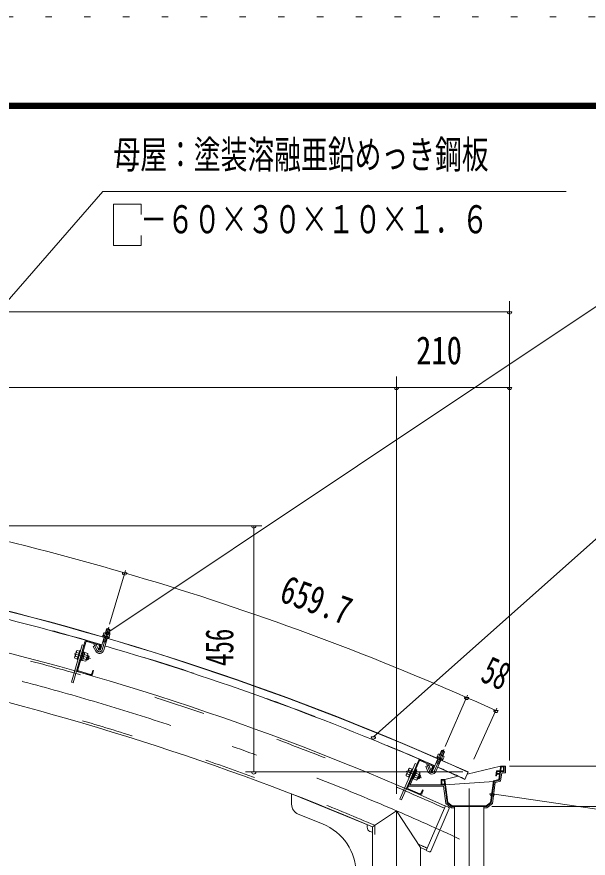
# Model space of a CAD drawing. Units: millimetres, scale not verified. Extents: x -25407 to 25413, y -10500 to 10500.
# Drawn here: x 18440 to 21091, y 6600 to 10500 of the extents above; entities that cross this region are included whole.
import ezdxf
from ezdxf.enums import TextEntityAlignment as Align

# ---------------------------------------------------------------- set-up
doc = ezdxf.new("R2010")
doc.units = ezdxf.units.MM
doc.header["$LTSCALE"] = 60
for name, pattern in [('USER2', [10, 4, -6]), ('USER3', [24, 12, -5, 2, -5]), ('USER4', [3, 0.5, -2.5])]:
    doc.linetypes.add(name, pattern=pattern)
for name, color, linetype, lineweight in [('0-6_2-02BOLD', 7, 'Continuous', 18), ('0-7_2-12HIDDEN', 3, 'USER2', 18), ('0-8_2-22CENTER', 3, 'USER3', 18), ('0-9_2-42THIN', 4, 'Continuous', 18), ('0-A_2-52DIM', 3, 'Continuous', 18), ('0-C_F-F1PAPER', 5, 'Continuous', 18), ('0-D_F-E_J_ADD', 5, 'USER4', 18)]:
    doc.layers.add(name, color=color, linetype=linetype, lineweight=lineweight)
doc.styles.add('ＭＳ ゴシック', font='')
doc.styles.get('ＭＳ ゴシック').set_extended_font_data('MS Gothic')

msp = doc.modelspace()

# ---------------------------------------------------------------- linework, layer by layer
at = {"layer": '0-6_2-02BOLD'}
for p, q in [((18871.01, 7659.32), (18869.31, 7662.42)), ((18764.66, 7604.61), (18821.4, 7588.43)), ((18822.49, 7592.28), (18765.75, 7608.45)), ((18844.85, 7623.34), (18828.7, 7568.09)), ((18838.55, 7626.49), (18839.68, 7630.33)), ((18854.08, 7601.44), (18839.68, 7605.65)), ((18843.1, 7563.89), (18859.25, 7619.13)), ((18847.65, 7631.9), (18850.81, 7642.69)), ((18864.66, 7638.63), (18861.51, 7627.85)), ((18743.51, 7588.8), (18694.17, 7415.7)), ((18759.71, 7601.86), (18722.98, 7472.99)), ((18751.2, 7586.61), (18743.51, 7588.8)), ((18823.33, 7566.05), (18827.99, 7582.39)), ((18723.39, 7532.79), (18711.84, 7536.08)), ((18728.53, 7550.84), (18716.98, 7554.13)), ((18743.82, 7531.52), (18750, 7534.96)), ((18745.19, 7536.33), (18751.37, 7539.77)), ((18750.54, 7555.08), (18755.35, 7553.71)), ((18752.57, 7543.98), (18766.53, 7540)), ((18768.37, 7540.12), (18773.18, 7538.75)), ((18739.37, 7515.89), (18735.52, 7516.99)), ((18761.38, 7521.96), (18747.43, 7525.94)), ((18772.33, 7522.09), (18767.7, 7519.52)), ((18781.37, 7448.03), (18724.63, 7464.2)), ((18725.73, 7468.05), (18782.47, 7451.87)), ((20370.6, 7008.09), (20393.72, 7060.8)), ((20402.11, 7079.22), (20397.6, 7068.93)), ((20410.81, 7063.13), (20415.33, 7073.42)), ((20416.1, 7074.46), (20424.28, 7093.12)), ((20253.54, 6927.36), (20306.52, 7050.44)), ((20311.78, 7052.53), (20365.97, 7029.2)), ((20367.55, 7032.87), (20313.36, 7056.2)), ((20361.34, 7008.33), (20368.06, 7023.94)), ((20407.46, 7054.77), (20384.34, 7002.07)), ((20386.32, 7043.92), (20400.05, 7037.89)), ((20261.62, 6986.61), (20250.59, 6991.36)), ((20269.04, 7003.84), (20258.01, 7008.59)), ((20288.3, 6985.34), (20281.72, 6982.72)), ((20290.27, 6989.93), (20283.7, 6987.31)), ((20289.92, 7011.86), (20295.2, 7009.59)), ((20296.01, 7003.25), (20291.41, 7005.23)), ((20305.33, 6988.22), (20292.01, 6993.96)), ((20533.52, 6999.94), (20518.07, 6965.78)), ((20275.3, 6967.8), (20271.62, 6969.38)), ((20284.59, 6976.72), (20297.91, 6970.98)), ((20308.79, 6969.71), (20303.86, 6967.75)), ((20486.93, 6979.8), (20425.18, 6964.93)), ((20425.22, 6939.93), (20654.23, 6955.63)), ((20254.04, 6918.43), (20308.24, 6895.1)), ((20309.82, 6898.77), (20255.62, 6922.1)), ((20360.13, 6632.74), (20445.13, 6830.23)), ((20469.93, 6109.93), (20469.93, 6839.93)), ((20607.43, 6839.93), (20607.43, 6109.93)), ((19746.07, 6804.45), (19858.51, 6758.99)), ((20089.8, 6746.38), (20089.8, 6109.93)), ((20312.55, 6649.48), (20312.55, 6109.93))]:
    msp.add_line(p, q, dxfattribs=at)
for points in [[(18868.43, 7625.82), (18871.59, 7636.61), (18869.85, 7638.43), (18846.33, 7645.31), (18843.88, 7644.71), (18840.73, 7633.93)], [(18850.89, 7643.98), (18856.61, 7663.53), (18871.01, 7659.32), (18865.29, 7639.77)], [(18869.31, 7662.42), (18859.71, 7665.23), (18856.61, 7663.53)], [(18838.55, 7626.49), (18866.26, 7618.38), (18867.38, 7622.22)], [(18694.17, 7415.7), (18701.86, 7413.5), (18755.87, 7602.96)], [(18819.51, 7567.1), (18807.51, 7589.02), (18794.35, 7581.82), (18806.35, 7559.89)], [(18824.14, 7583.49), (18819.48, 7567.14), (18823.33, 7566.05)], [(18731.1, 7559.86), (18719.55, 7563.15), (18717.05, 7560.73), (18708.42, 7530.44), (18709.27, 7527.06), (18720.81, 7523.77)], [(18723.98, 7520.28), (18720.13, 7521.38), (18731.79, 7562.25), (18735.63, 7561.15)], [(18739.37, 7515.89), (18751.02, 7556.77), (18747.17, 7557.86)], [(18755.35, 7553.71), (18744.65, 7516.21), (18739.84, 7517.58)], [(18769.94, 7545.65), (18761.31, 7515.36), (18758.81, 7512.94), (18744.86, 7516.91)], [(18769.94, 7545.65), (18769.1, 7549.03), (18755.14, 7553)], [(18772.33, 7522.09), (18775.76, 7534.12), (18773.18, 7538.75), (18767.7, 7519.52), (18762.89, 7520.89)], [(18787.41, 7454.63), (18792.07, 7470.97), (18795.92, 7469.88), (18791.26, 7453.53)], [(20423, 7096.41), (20413.84, 7100.43), (20410.54, 7099.15), (20402.36, 7080.49)], [(20410.54, 7099.15), (20424.28, 7093.12), (20423, 7096.41)], [(20389.48, 7068.4), (20387.88, 7064.73), (20414.31, 7053.13), (20415.92, 7056.8)], [(20417.42, 7060.23), (20421.94, 7070.52), (20420.44, 7072.56), (20398.01, 7082.4), (20395.5, 7082.12), (20390.99, 7071.83)], [(20302.85, 7052.02), (20224.95, 6871.08), (20217.6, 6874.24), (20288.78, 7039.57), (20296.13, 7036.4)], [(20295.2, 7009.59), (20265.21, 6939.93), (20425.22, 6939.93), (20436.18, 6857.43), (20458.68, 6839.93), (20618.68, 6839.93), (20641.18, 6857.43), (20654.23, 6955.63), (20679.31, 6962.35), (20684.64, 7002.43), (20701.18, 7002.43), (20701.18, 7027.43)], [(20347.39, 7002.82), (20338.3, 7026.11), (20352.27, 7031.56), (20361.36, 7008.28)], [(20371.74, 7022.36), (20365.01, 7006.74), (20361.34, 7008.33)], [(20684.68, 7027.43), (20681.79, 7005.68), (20665.9, 7005.68), (20662.72, 6981.68), (20665.99, 6981.68), (20666.99, 6989.18), (20679.6, 6989.18), (20676.38, 6964.93), (20651.29, 6958.21), (20638.13, 6859.18), (20617.56, 6843.18), (20459.79, 6843.18), (20439.23, 6859.18), (20425.18, 6964.93), (20408.68, 6964.93), (20408.68, 6939.93)], [(20529, 6989.93), (20684.68, 7027.43), (20706.93, 7027.43), (20706.93, 6996.68), (20689.68, 6996.68), (20684.51, 6957.79), (20659.42, 6951.07), (20646.57, 6854.34), (20620.65, 6834.18), (20607.43, 6834.18)], [(20257.91, 6977.99), (20246.88, 6982.74), (20246.48, 6986.2), (20258.94, 7015.13), (20261.72, 7017.21), (20272.75, 7012.46)], [(20277.41, 7013.16), (20273.74, 7014.74), (20256.93, 6975.71), (20260.6, 6974.12)], [(20275.3, 6967.8), (20292.11, 7006.83), (20288.43, 7008.42)], [(20296.01, 7003.25), (20280.58, 6967.43), (20275.99, 6969.41)], [(20297, 6964.45), (20309.45, 6993.38), (20309.04, 6996.84), (20295.71, 7002.57)], [(20299.27, 6969.73), (20303.86, 6967.75), (20311.77, 6986.12), (20307.18, 6988.1)], [(20308.79, 6969.71), (20313.73, 6981.19), (20311.77, 6986.12)], [(20667.42, 6992.43), (20668.75, 7002.43), (20681.36, 7002.43)], [(20681.36, 7002.43), (20680.03, 6992.43), (20667.42, 6992.43)], [(20297, 6964.45), (20294.2, 6962.37), (20280.87, 6968.1)], [(20469.93, 6834.18), (20456.71, 6834.18), (20430.79, 6854.34), (20420.19, 6934.18), (20256.47, 6934.18)], [(20318.75, 6899.28), (20325.47, 6914.89), (20321.8, 6916.48), (20315.07, 6900.86)], [(20312.55, 6649.48), (20201.18, 6819.93), (20089.8, 6746.38), (19714.81, 6897.98), (19714.81, 6850.8)], [(20442.51, 6836.8), (20428.73, 6842.73), (20339.78, 6636.06), (20353.56, 6630.13)]]:
    msp.add_lwpolyline(points, dxfattribs=at)
for points in [[(18838.53, 7630.66), (18839.58, 7634.26), (18869.58, 7625.49), (18868.53, 7621.89)], [(20417.01, 7056.32), (20388.39, 7068.87), (20389.9, 7072.31), (20418.51, 7059.75)], [(20697.93, 7024.18), (20687.53, 7024.18), (20685.07, 7005.68), (20697.93, 7005.68)], [(20411.93, 6943.18), (20424.79, 6943.18), (20422.33, 6961.68), (20411.93, 6961.68)]]:
    msp.add_lwpolyline(points, close=True, dxfattribs=at)
for centre, radius, start, end in [((15259.53, -4661.8), 12797.62, 65.66528, 89.30167), ((15259.53, -4661.8), 12798.88, 65.66528, 89.30167), ((15259.53, -4661.8), 12611.38, 65.80466, 88.854), ((15259.53, -4661.8), 12761.37, 73.73062, 81.04594), ((15259.53, -4661.8), 12388.63, 67.05199, 88.16655), ((18846.07, 7639.35), 5.79, 35.1655, 73.69695), ((18763.56, 7600.76), 8, 74.08865, 164.08865), ((18763.56, 7600.76), 4, 74.08865, 164.08865), ((18852.12, 7621.45), 21.27, 53.86781, 93.52827), ((18866.86, 7633.28), 5.79, 73.69695, 112.24318), ((18823.9, 7569.49), 5, 208.69695, 343.74908), ((18820.3, 7584.59), 4, 344.08865, 74.08865), ((18820.3, 7584.59), 8, 344.08865, 74.08865), ((15259.53, -4661.8), 12761.37, 66.34795, 73.66327), ((18715.79, 7530.08), 7.19, 123.36183, 164.08865), ((18737.88, 7538.41), 26.15, 143.06325, 185.11406), ((18723.51, 7557.14), 7.19, 164.08865, 204.81548), ((18740.48, 7537.67), 26.15, 323.06325, 5.11406), ((18762.57, 7546.01), 7.19, 303.36183, 344.08865), ((18823.9, 7569.49), 20, 208.69695, 343.72301), ((18754.85, 7518.94), 7.19, 344.08865, 24.81548), ((18726.82, 7471.9), 8, 164.08865, 254.08865), ((18726.82, 7471.9), 4, 164.08865, 254.08865), ((18783.56, 7455.72), 8, 254.08865, 344.08865), ((18783.56, 7455.72), 4, 254.08865, 344.08865), ((20396.98, 7076.52), 5.79, 27.78282, 66.31427), ((20400.68, 7057.99), 21.27, 46.48515, 86.1456), ((20416.82, 7067.83), 5.79, 66.31427, 104.8605), ((20310.2, 7048.85), 8, 66.70598, 156.70598), ((20310.2, 7048.85), 4, 66.70598, 156.70598), ((20364.39, 7025.52), 4, 336.70598, 66.70598), ((20364.39, 7025.52), 8, 336.70598, 66.70598), ((15259.53, -4661.8), 12761.37, 65.66528, 66.28061), ((20253.74, 6984.89), 7.19, 115.97916, 156.70598), ((20276.72, 6990.32), 26.15, 135.68057, 177.73138), ((20264.87, 7010.74), 7.19, 156.70598, 197.4328), ((20279.2, 6989.25), 26.15, 315.68057, 357.73138), ((20302.18, 6994.68), 7.19, 295.97916, 336.70598), ((20366.02, 7010.09), 20, 201.31427, 336.34033), ((20366.02, 7010.09), 5, 201.31427, 336.36641), ((20291.05, 6968.83), 7.19, 336.70598, 17.4328), ((20257.21, 6925.78), 8, 156.70598, 246.70598), ((20257.21, 6925.78), 4, 156.70598, 246.70598), ((20311.4, 6902.44), 8, 246.70598, 336.70598), ((20311.4, 6902.44), 4, 246.70598, 336.70598), ((19764.8, 6850.8), 50, 180, 247.98738), ((20440.53, 6832.21), 5, 336.71333, 66.71333), ((19764.8, 6527.21), 250, 0, 67.98738), ((20089.8, 6746.38), 25, 157.98738, 270), ((15259.53, -4661.8), 12388.63, 65.78831, 65.92853), ((20355.54, 6634.72), 5, 246.71333, 336.71333)]:
    msp.add_arc(centre, radius, start, end, dxfattribs=at)
at = {"layer": '0-7_2-12HIDDEN'}
for p, q in [((20100.3, 6109.93), (20100.3, 6753.33)), ((20302.05, 6109.93), (20302.05, 6665.66))]:
    msp.add_line(p, q, dxfattribs=at)
for radius, start, end in [(12600.87, 65.80389, 88.854), (12762.62, 73.73062, 81.04594), (12399.12, 67.01985, 88.21622), (12762.62, 66.34795, 73.66328), (12762.62, 65.66528, 66.28061), (12399.12, 65.78909, 66.00333)]:
    msp.add_arc((15259.53, -4661.8), radius, start, end, dxfattribs=at)
at = {"layer": '0-8_2-22CENTER'}
for p, q in [((18866.44, 7670.43), (18835.9, 7565.99)), ((18812.93, 7563.49), (18797.33, 7592)), ((18705.52, 7547.64), (18781.25, 7526.05)), ((20377.46, 7005.07), (20421.18, 7104.72)), ((20342.56, 7035.83), (20354.37, 7005.55)), ((20245.82, 7003.63), (20318.15, 6972.49)), ((20201.18, 6819.93), (20201.18, -1305.07))]:
    msp.add_line(p, q, dxfattribs=at)
msp.add_lwpolyline([(20538.68, 6922.98), (20538.68, 1379.52), (20771.86, 1294.65)], dxfattribs=at)
for centre, radius, start, end in [((15259.53, -4661.8), 12500, 65.24121, 90), ((18823.9, 7569.49), 12.5, 208.69695, 343.69695), ((20366.02, 7010.09), 12.5, 201.31427, 336.31427)]:
    msp.add_arc(centre, radius, start, end, dxfattribs=at)
at = {"layer": '0-9_2-42THIN'}
for p, q in [((18859.09, 7664.89), (18852.81, 7643.42)), ((18863.37, 7640.33), (18869.65, 7661.8)), ((18838.71, 7602.33), (18841.6, 7605.09)), ((18841.6, 7605.09), (18846.78, 7622.78)), ((18774.9, 7535.66), (18767.68, 7537.72)), ((18763.57, 7523.29), (18770.78, 7521.23)), ((20404.19, 7079.69), (20413.18, 7100.17)), ((20423.25, 7095.76), (20414.26, 7075.27)), ((20398.22, 7038.7), (20405.62, 7055.58)), ((20398.66, 7034.72), (20398.22, 7038.7)), ((20313.08, 6982.83), (20306.19, 6985.8)), ((20307.14, 6969.06), (20300.26, 6972.02))]:
    msp.add_line(p, q, dxfattribs=at)
for points in [[(18857.33, 7619.69), (18852.16, 7602), (18853.11, 7598.11)], [(20395.56, 7059.99), (20388.15, 7043.12), (20384.92, 7040.75)]]:
    msp.add_lwpolyline(points, dxfattribs=at)
at = {"layer": '0-A_2-52DIM'}
for p, q in [((18838.52, 9689.93), (17203.89, 7814.39)), ((18838.53, 9689.93), (20988.53, 9689.93)), ((18862.16, 7645.67), (21251.18, 9239.93)), ((20726.18, 9182.46), (20726.18, 7052.43)), ((20726.18, 9132.46), (15276.18, 9132.46)), ((20736.18, 9132.46), (20716.18, 9132.46)), ((20201.18, 6898.52), (20201.18, 8832.46)), ((15276.18, 8782.47), (20726.18, 8782.47)), ((20211.18, 8782.47), (20191.18, 8782.47)), ((20736.18, 8782.47), (20716.18, 8782.47)), ((15396.93, 8140.12), (19576.53, 8140.12)), ((19549.03, 8140.12), (19529.03, 8140.12)), ((19539.03, 8140.12), (19539.03, 6999.94)), ((18943.58, 7934.18), (18870.56, 7684.49)), ((18950.28, 7922.88), (18930.28, 7922.88)), ((18872.16, 7645.67), (18852.16, 7645.67)), ((20427.07, 7118.14), (20531.57, 7356.38)), ((20536.84, 7345.59), (20516.84, 7345.59)), ((20667.36, 7295.89), (20560.17, 7058.85)), ((20672.51, 7285.16), (20652.51, 7285.16)), ((20104.5, 7162.5), (20084.5, 7162.5)), ((20726.18, 7027.43), (21938.68, 7027.43)), ((19501.53, 6999.94), (20508.52, 6999.94)), ((19549.03, 6999.94), (19529.03, 6999.94)), ((20654.91, 6898.16), (20634.91, 6898.16)), ((21938.68, 6839.93), (20643.68, 6839.93))]:
    msp.add_line(p, q, dxfattribs=at)
for points in [[(18888.52, 9439.93), (18888.52, 9631.37), (19017.31, 9631.37), (19017.31, 9584.56)], [(19017.31, 9486.76), (19017.31, 9439.93), (18888.52, 9439.93)], [(23851.19, 8189.93), (21251.18, 8189.93), (20094.5, 7162.5)], [(20644.91, 6898.16), (22301.18, 6655.5), (24451.18, 6655.5)]]:
    msp.add_lwpolyline(points, dxfattribs=at)
for centre, radius, start, end in [((20726.18, 9132.46), 10, 180, 0), ((20201.18, 8782.47), 10, 180, 0), ((20726.18, 8782.47), 10, 180, 0), ((15259.51, -4661.88), 13111.99, 73.69698, 81.07959), ((19539.03, 8140.12), 10, 180, 0), ((18940.28, 7922.88), 10, 180, 0), ((15259.55, -4661.77), 13111.87, 66.31429, 73.69698), ((18862.16, 7645.67), 10, 180, 0), ((20526.84, 7345.59), 10, 180, 0), ((15258.86, -4663.35), 13113.59, 65.66539, 66.31429), ((20662.51, 7285.16), 10, 180, 0), ((20094.5, 7162.5), 10, 180, 0), ((19539.03, 6999.94), 10, 180, 0), ((20644.91, 6898.16), 10, 180, 0)]:
    msp.add_arc(centre, radius, start, end, dxfattribs=at)
at = {"layer": '0-C_F-F1PAPER'}
for points in [[(-3787.41, 10100), (-3787.41, -10000), (24912.59, -10000), (24912.59, 10100)], [(-3784.91, 10097.5), (-3784.91, -9997.5), (24910.09, -9997.5), (24910.09, 10097.5)], [(-3782.41, 10095), (-3782.41, -9995), (24907.59, -9995), (24907.59, 10095)], [(-3779.91, 10092.5), (24905.09, 10092.5), (24905.09, -9992.5), (-3779.91, -9992.5)], [(-3777.41, 10090), (-3777.41, -9990), (24902.59, -9990), (24902.59, 10090)], [(-3774.91, 10087.5), (24900.09, 10087.5), (24900.09, -9987.5), (-3774.91, -9987.5)], [(-3772.41, 10085), (-3772.41, -9985), (24897.59, -9985), (24897.59, 10085)], [(-3769.91, 10082.5), (24895.09, 10082.5), (24895.09, -9982.5), (-3769.91, -9982.5)], [(-3767.41, 10080), (24892.59, 10080), (24892.59, -9980), (-3767.41, -9980)], [(-3764.91, 10077.5), (24890.09, 10077.5), (24890.09, -9977.5), (-3764.91, -9977.5)], [(-3762.41, 10075), (-3762.41, -9975), (24887.59, -9975), (24887.59, 10075)]]:
    msp.add_lwpolyline(points, close=True, dxfattribs=at)
at = {"layer": '0-D_F-E_J_ADD'}
msp.add_lwpolyline([(-4287.41, 10500), (25412.59, 10500), (25412.59, -10500), (-4287.41, -10500)], close=True, dxfattribs=at)

# ---------------------------------------------------------------- texts
at = {"layer": '0-A_2-52DIM', "color": 7, "style": 'ＭＳ ゴシック'}
for s, width, p in [('母屋：塗装溶融亜鉛めっき鋼板', 0.7, (18888.52, 9757.7)), ('\u3000－６０×３０×１０×１．６', 0.7, (18888.52, 9457.7)), ('210', 0.8, (20292.43, 8850.23))]:
    msp.add_text(s, height=130.2, dxfattribs=dict(at, width=width)).set_placement(p, align=Align.BOTTOM_LEFT)
for s, rotation, width, p in [('659.7', 340.006, 0.75, (19638.42, 7756.61)), ('456', 90, 0.65, (19483.76, 7491.28)), ('58', 335.989, 0.65, (20569.29, 7387.41))]:
    msp.add_text(s, height=130.2, rotation=rotation, dxfattribs=dict(at, width=width)).set_placement(p, align=Align.BOTTOM_LEFT)

doc.saveas('drawing.dxf')
